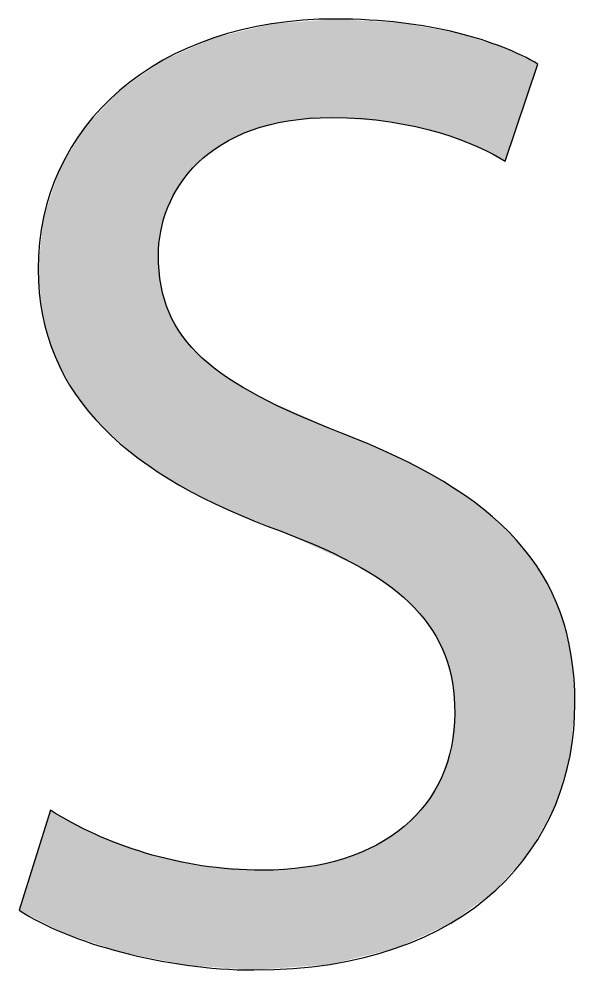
# Model space of a CAD drawing. Extents: x 0 to 360, y -268 to 0.
# Drawn here: x 203.354 to 204.574, y -200.033 to -197.946 of the extents above; entities that cross this region are included whole.
import ezdxf

# ---------------------------------------------------------------- set-up
doc = ezdxf.new("R2010")
doc.units = 0
doc.layers.add('LAYER_1', color=7, linetype='CONTINUOUS')

# ---------------------------------------------------------------- blocks, each defined once
blk = doc.blocks.new('*U349')
at = {"layer": 'LAYER_1', "color": 250}
for points in [[(203.8811, -198.1861), (203.8694, -197.9665), (203.8811, -197.9637)], [(203.8873, -198.1845), (203.8811, -197.9637), (203.8873, -197.9622)], [(203.9084, -198.1791), (203.8873, -197.9622), (203.9084, -197.9571)], [(203.9293, -198.1737), (203.9084, -197.9571), (203.9293, -197.9555)], [(203.9448, -198.1698), (203.9293, -197.9555), (203.9448, -197.9543)], [(203.9822, -198.1669), (203.9448, -197.9543), (203.9822, -197.9515)], [(204.0366, -198.1627), (203.9822, -197.9515), (204.0366, -197.9474)], [(204.0403, -198.1624), (204.0366, -197.9474), (204.0403, -197.9471)], [(204.0492, -198.1631), (204.0403, -197.9471), (204.0492, -197.9464)], [(204.0403, -198.1624), (204.0403, -197.9471), (204.0492, -198.1631)], [(204.0492, -198.1631), (204.0492, -197.9464), (204.0616, -198.164)], [(204.0616, -198.164), (204.0616, -197.9471), (204.0662, -198.1643)], [(204.0662, -198.1643), (204.0662, -197.9474), (204.104, -198.1671)], [(204.104, -198.1671), (204.104, -197.9496), (204.1386, -198.1697)], [(204.1386, -198.1697), (204.1386, -197.9516), (204.1683, -198.1719)], [(204.1683, -198.1719), (204.1683, -197.9533), (204.1698, -198.1722)], [(204.1698, -198.1722), (204.1698, -197.9534), (204.1807, -198.1746)], [(204.1807, -198.1746), (204.1807, -197.954), (204.1818, -198.1749)], [(204.1818, -198.1749), (204.1818, -197.9541), (204.1924, -198.1772)], [(204.1924, -198.1772), (204.1924, -197.9547), (204.1991, -198.1787)], [(204.1991, -198.1787), (204.1991, -197.9559), (204.2222, -198.1838)], [(204.2222, -198.1838), (204.2222, -197.96), (204.247, -198.1893)], [(204.247, -198.1893), (204.247, -197.9645), (204.2617, -198.1925)], [(203.7988, -198.2218), (203.7815, -197.9879), (203.7988, -197.9837)], [(203.8119, -198.2155), (203.7988, -197.9837), (203.8119, -197.9805)], [(203.8646, -198.1903), (203.8119, -197.9805), (203.8646, -197.9677)], [(203.8119, -198.2155), (203.8119, -197.9805), (203.8119, -197.9805)], [(203.8694, -198.1891), (203.8646, -197.9677), (203.8694, -197.9665)], [(204.2617, -198.1925), (204.2617, -197.9671), (204.276, -198.1957)], [(204.276, -198.1957), (204.276, -197.9697), (204.2818, -198.1978)], [(204.2818, -198.1978), (204.2818, -197.9708), (204.2859, -198.1993)], [(204.2859, -198.1993), (204.2859, -197.9715), (204.2892, -198.2005)], [(204.2892, -198.2005), (204.2892, -197.9721), (204.3019, -198.2052)], [(204.3019, -198.2052), (204.3019, -197.9744), (204.3031, -198.2056)], [(204.3031, -198.2056), (204.3031, -197.9746), (204.3052, -198.2064)], [(204.3052, -198.2064), (204.3052, -197.975), (204.3104, -198.2083)], [(204.3104, -198.2083), (204.3104, -197.9759), (204.315, -198.21)], [(204.315, -198.21), (204.315, -197.9767), (204.3611, -198.2268)], [(203.7467, -198.262), (203.7221, -198.014), (203.7467, -198.0032)], [(203.7553, -198.2553), (203.7467, -198.0032), (203.7553, -197.9994)], [(203.7561, -198.2547), (203.7553, -197.9994), (203.7561, -197.999)], [(203.7815, -198.2352), (203.7561, -197.999), (203.7815, -197.9879)], [(204.3611, -198.2268), (204.3611, -197.9912), (204.374, -198.2335)], [(204.374, -198.2335), (204.374, -197.9952), (204.4006, -198.2474)], [(204.4006, -198.2474), (204.4006, -198.0036), (204.4157, -198.2553)], [(203.7071, -198.3096), (203.6834, -198.0311), (203.7071, -198.0207)], [(203.7076, -198.3086), (203.7071, -198.0207), (203.7076, -198.0204)], [(203.7134, -198.3017), (203.7076, -198.0204), (203.7134, -198.0179)], [(203.7221, -198.2913), (203.7134, -198.0179), (203.7221, -198.014)], [(204.4157, -198.2553), (204.4157, -198.0083), (204.4213, -198.2582)], [(203.6599, -198.9389), (203.6316, -198.0637), (203.6599, -198.044)], [(203.665, -198.4123), (203.6599, -198.044), (203.665, -198.0405)], [(203.6657, -198.4097), (203.665, -198.0405), (203.6657, -198.0399)], [(203.67, -198.3955), (203.6657, -198.0399), (203.67, -198.037)], [(203.6806, -198.3595), (203.67, -198.037), (203.6806, -198.0323)], [(203.6834, -198.3541), (203.6806, -198.0323), (203.6834, -198.0311)], [(203.6316, -198.9204), (203.6159, -198.0746), (203.6316, -198.0637)], [(203.6316, -198.9204), (203.6316, -198.0637), (203.6599, -198.9389)], [(203.6159, -198.9101), (203.5794, -198.0999), (203.6159, -198.0746)], [(203.6159, -198.9101), (203.6159, -198.0746), (203.6316, -198.9204)], [(203.5753, -198.875), (203.5392, -198.1409), (203.5753, -198.1027)], [(203.5794, -198.8785), (203.5753, -198.1027), (203.5794, -198.0999)], [(203.5753, -198.875), (203.5753, -198.1027), (203.5794, -198.8785)], [(203.5794, -198.8785), (203.5794, -198.0999), (203.6159, -198.9101)], [(203.5392, -198.8436), (203.5196, -198.1616), (203.5392, -198.1409)], [(203.5392, -198.8436), (203.5392, -198.1409), (203.5753, -198.875)], [(203.5196, -198.8199), (203.4991, -198.1832), (203.5196, -198.1616)], [(203.5196, -198.8199), (203.5196, -198.1616), (203.5392, -198.8436)], [(203.4991, -198.7952), (203.4779, -198.2184), (203.4991, -198.1832)], [(203.4991, -198.7952), (203.4991, -198.1832), (203.5196, -198.8199)], [(203.4779, -198.7695), (203.4528, -198.26), (203.4779, -198.2184)], [(203.4779, -198.7695), (203.4779, -198.2184), (203.4991, -198.7952)], [(203.4429, -198.7051), (203.433, -198.3061), (203.4429, -198.2766)], [(203.4528, -198.7235), (203.4429, -198.2766), (203.4528, -198.26)], [(203.4429, -198.7051), (203.4429, -198.2766), (203.4528, -198.7235)], [(203.4528, -198.7235), (203.4528, -198.26), (203.4779, -198.7695)], [(203.433, -198.6871), (203.4229, -198.3365), (203.433, -198.3061)], [(203.433, -198.6871), (203.433, -198.3061), (203.4429, -198.7051)], [(203.4229, -198.6536), (203.408, -198.3812), (203.4229, -198.3365)], [(203.4229, -198.6536), (203.4229, -198.3365), (203.433, -198.6871)], [(203.408, -198.6043), (203.4054, -198.4055), (203.408, -198.3812)], [(203.408, -198.6043), (203.408, -198.3812), (203.4229, -198.6536)], [(203.4054, -198.5959), (203.396, -198.4952), (203.4054, -198.4055)], [(203.4054, -198.5959), (203.4054, -198.4055), (203.408, -198.6043)], [(203.6599, -198.9389), (203.6599, -198.4649), (203.665, -198.9422)], [(203.665, -198.9422), (203.665, -198.5226), (203.6657, -198.9427)], [(203.6657, -198.9427), (203.6657, -198.5315), (203.67, -198.9455)], [(203.67, -198.9455), (203.67, -198.5455), (203.6806, -198.9524)], [(203.6806, -198.9524), (203.6806, -198.5809), (203.6834, -198.9543)], [(203.6834, -198.9543), (203.6834, -198.5904), (203.7071, -198.9697)], [(203.7071, -198.9697), (203.7071, -198.6317), (203.7076, -198.97)], [(203.7076, -198.97), (203.7076, -198.6326), (203.7134, -198.9729)], [(203.7134, -198.9729), (203.7134, -198.6429), (203.7221, -198.9773)], [(203.7221, -198.9773), (203.7221, -198.6525), (203.7467, -198.9899)], [(203.7467, -198.9899), (203.7467, -198.6798), (203.7553, -198.9942)], [(203.7553, -198.9942), (203.7553, -198.6894), (203.7561, -198.9946)], [(203.7561, -198.9946), (203.7561, -198.6902), (203.7815, -199.0075)], [(203.7815, -199.0075), (203.7815, -198.71), (203.7988, -199.0163)], [(203.7988, -199.0163), (203.7988, -198.7236), (203.8119, -199.023)], [(203.8119, -199.023), (203.8119, -198.7338), (203.8119, -199.023)], [(203.8119, -199.023), (203.8119, -198.7338), (203.8646, -199.0443)], [(203.8646, -199.0443), (203.8646, -198.7651), (203.8694, -199.0463)], [(203.8694, -199.0463), (203.8694, -198.7679), (203.8811, -199.051)], [(203.8811, -199.051), (203.8811, -198.7749), (203.8873, -199.0535)], [(203.8873, -199.0535), (203.8873, -198.7776), (203.9084, -199.0621)], [(203.9084, -199.0621), (203.9084, -198.787), (203.9293, -199.0705)], [(203.9293, -199.0705), (203.9293, -198.7963), (203.9448, -199.0775)], [(203.9448, -199.0775), (203.9448, -198.8031), (203.9822, -199.0945)], [(203.9822, -199.0945), (203.9822, -198.8197), (204.0366, -199.1192)], [(204.0366, -199.1192), (204.0366, -198.8438), (204.0403, -199.1208)], [(204.0403, -199.1208), (204.0403, -198.8454), (204.0492, -199.1249)], [(204.0492, -199.1249), (204.0492, -198.8494), (204.0616, -199.1305)], [(204.0616, -199.1305), (204.0616, -198.8549), (204.0662, -199.1326)], [(204.0662, -199.1326), (204.0662, -198.8568), (204.104, -199.1497)], [(204.104, -199.1497), (204.104, -198.8729), (204.1386, -199.1723)], [(204.1386, -199.1723), (204.1386, -198.8877), (204.1683, -199.1916)], [(204.1683, -199.1916), (204.1683, -198.9004), (204.1698, -199.1925)], [(204.1698, -199.1925), (204.1698, -198.901), (204.1807, -199.2021)], [(204.1807, -199.2021), (204.1807, -198.9056), (204.1818, -199.203)], [(204.1818, -199.203), (204.1818, -198.9061), (204.1924, -199.2124)], [(204.1924, -199.2124), (204.1924, -198.9118), (204.1991, -199.2182)], [(204.1991, -199.2182), (204.1991, -198.9153), (204.2222, -199.2385)], [(204.2222, -199.2385), (204.2222, -198.9276), (204.247, -199.2698)], [(204.247, -199.2698), (204.247, -198.9408), (204.2617, -199.2884)], [(204.2617, -199.2884), (204.2617, -198.9487), (204.276, -199.3167)], [(204.276, -199.3167), (204.276, -198.9563), (204.2818, -199.3284)], [(204.2818, -199.3284), (204.2818, -198.9594), (204.2859, -199.3364)], [(204.2859, -199.3364), (204.2859, -198.9616), (204.2892, -199.343)], [(204.2892, -199.343), (204.2892, -198.9639), (204.3019, -199.3909)], [(204.3019, -199.3909), (204.3019, -198.9727), (204.3031, -199.3955)], [(204.3031, -199.3955), (204.3031, -198.9735), (204.3052, -199.4031)], [(204.3052, -199.4031), (204.3052, -198.9749), (204.3104, -199.4695)], [(204.3104, -199.9241), (204.3052, -199.5222), (204.3104, -199.4695)], [(204.3052, -199.9279), (204.3031, -199.5429), (204.3052, -199.5222)], [(204.3019, -199.9303), (204.2892, -199.5865), (204.3019, -199.5466)], [(204.3031, -199.9294), (204.3019, -199.5466), (204.3031, -199.5429)], [(204.2892, -199.9361), (204.2859, -199.5968), (204.2892, -199.5865)], [(204.2818, -199.9395), (204.276, -199.6193), (204.2818, -199.6094)], [(204.2859, -199.9376), (204.2818, -199.6094), (204.2859, -199.5968)], [(204.276, -199.9421), (204.2617, -199.6433), (204.276, -199.6193)], [(204.2617, -199.9486), (204.247, -199.6682), (204.2617, -199.6433)], [(204.247, -199.9554), (204.2222, -199.6942), (204.247, -199.6682)], [(203.4229, -199.9369), (203.408, -199.7298), (203.4229, -199.6824)], [(203.4229, -199.9369), (203.4229, -199.6824), (203.433, -199.9421)], [(203.433, -199.9421), (203.433, -199.6879), (203.4429, -199.9472)], [(203.4429, -199.9472), (203.4429, -199.6932), (203.4528, -199.9523)], [(204.2222, -199.9667), (204.1991, -199.7184), (204.2222, -199.6942)], [(203.4528, -199.9523), (203.4528, -199.6986), (203.4779, -199.9606)], [(203.4779, -199.9606), (203.4779, -199.7122), (203.4991, -199.9676)], [(203.4054, -199.9279), (203.396, -199.7678), (203.4054, -199.7379)], [(203.408, -199.9292), (203.4054, -199.7379), (203.408, -199.7298)], [(203.4054, -199.9279), (203.4054, -199.7379), (203.408, -199.9292)], [(203.408, -199.9292), (203.408, -199.7298), (203.4229, -199.9369)], [(203.4991, -199.9676), (203.4991, -199.7236), (203.5196, -199.9744)], [(203.5196, -199.9744), (203.5196, -199.7347), (203.5392, -199.9809)], [(204.1698, -199.9882), (204.1683, -199.7391), (204.1698, -199.7381)], [(204.1807, -199.9856), (204.1698, -199.7381), (204.1807, -199.7308)], [(204.1818, -199.9851), (204.1807, -199.7308), (204.1818, -199.73)], [(204.1924, -199.9803), (204.1818, -199.73), (204.1924, -199.7229)], [(204.1991, -199.9772), (204.1924, -199.7229), (204.1991, -199.7184)], [(203.5392, -199.9809), (203.5392, -199.742), (203.5753, -199.9928)], [(203.5753, -199.9928), (203.5753, -199.7555), (203.5794, -199.9942)], [(203.5794, -199.9942), (203.5794, -199.757), (203.6159, -200.0014)], [(204.1386, -199.9958), (204.104, -199.7734), (204.1386, -199.759)], [(204.1683, -199.9886), (204.1386, -199.759), (204.1683, -199.7391)], [(203.396, -199.9231), (203.354, -199.9015), (203.396, -199.7678)], [(203.396, -199.9231), (203.396, -199.7678), (203.4054, -199.9279)], [(203.6159, -200.0014), (203.6159, -199.7706), (203.6316, -200.0046)], [(203.6316, -200.0046), (203.6316, -199.7765), (203.6599, -200.0102)], [(204.104, -200.0043), (204.0662, -199.7891), (204.104, -199.7734)], [(203.6599, -200.0102), (203.6599, -199.7829), (203.665, -200.0112)], [(203.665, -200.0112), (203.665, -199.784), (203.6657, -200.0114)], [(203.6657, -200.0114), (203.6657, -199.7842), (203.67, -200.0122)], [(203.67, -200.0122), (203.67, -199.7851), (203.6806, -200.0143)], [(203.6806, -200.0143), (203.6806, -199.7875), (203.6834, -200.0149)], [(203.6834, -200.0149), (203.6834, -199.7882), (203.7071, -200.0196)], [(203.7071, -200.0196), (203.7071, -199.7934), (203.7076, -200.0197)], [(203.7076, -200.0197), (203.7076, -199.7936), (203.7134, -200.0209)], [(203.7134, -200.0209), (203.7134, -199.7949), (203.7221, -200.0226)], [(203.7221, -200.0226), (203.7221, -199.7968), (203.7467, -200.0244)], [(204.0366, -200.0208), (203.9822, -199.8079), (204.0366, -199.7957)], [(204.0403, -200.0199), (204.0366, -199.7957), (204.0403, -199.7949)], [(204.0492, -200.0177), (204.0403, -199.7949), (204.0492, -199.7929)], [(204.0616, -200.0146), (204.0492, -199.7929), (204.0616, -199.7901)], [(204.0662, -200.0135), (204.0616, -199.7901), (204.0662, -199.7891)], [(203.7467, -200.0244), (203.7467, -199.8023), (203.7553, -200.025)], [(203.7553, -200.025), (203.7553, -199.8043), (203.7561, -200.025)], [(203.7561, -200.025), (203.7561, -199.8043), (203.7815, -200.0268)], [(203.7815, -200.0268), (203.7815, -199.8063), (203.7988, -200.0281)], [(203.7988, -200.0281), (203.7988, -199.8076), (203.8119, -200.029)], [(203.8119, -200.029), (203.8119, -199.8086), (203.8119, -200.029)], [(203.8119, -200.029), (203.8119, -199.8086), (203.8646, -200.0328)], [(203.8646, -200.0328), (203.8646, -199.8126), (203.8694, -200.0331)], [(203.9084, -200.0302), (203.8873, -199.8143), (203.9084, -199.8129)], [(203.9293, -200.0287), (203.9084, -199.8129), (203.9293, -199.8115)], [(203.9448, -200.0275), (203.9293, -199.8115), (203.9448, -199.8104)], [(203.9822, -200.0248), (203.9448, -199.8104), (203.9822, -199.8079)]]:
    blk.add_solid(points, dxfattribs=at)
at = {"layer": 'LAYER_1', "color": 250, "extrusion": (0, 0, -1)}
for points in [[(-203.8811, -198.1861), (-203.8811, -197.9637), (-203.8873, -198.1845)], [(-203.8873, -198.1845), (-203.8873, -197.9622), (-203.9084, -198.1791)], [(-203.9084, -198.1791), (-203.9084, -197.9571), (-203.9293, -198.1737)], [(-203.9293, -198.1737), (-203.9293, -197.9555), (-203.9448, -198.1698)], [(-203.9448, -198.1698), (-203.9448, -197.9543), (-203.9822, -198.1669)], [(-203.9822, -198.1669), (-203.9822, -197.9515), (-204.0366, -198.1627)], [(-204.0366, -198.1627), (-204.0366, -197.9474), (-204.0403, -198.1624)], [(-204.0616, -198.164), (-204.0492, -197.9464), (-204.0616, -197.9471)], [(-204.0662, -198.1643), (-204.0616, -197.9471), (-204.0662, -197.9474)], [(-204.104, -198.1671), (-204.0662, -197.9474), (-204.104, -197.9496)], [(-204.1386, -198.1697), (-204.104, -197.9496), (-204.1386, -197.9516)], [(-204.1683, -198.1719), (-204.1386, -197.9516), (-204.1683, -197.9533)], [(-204.1698, -198.1722), (-204.1683, -197.9533), (-204.1698, -197.9534)], [(-204.1807, -198.1746), (-204.1698, -197.9534), (-204.1807, -197.954)], [(-204.1818, -198.1749), (-204.1807, -197.954), (-204.1818, -197.9541)], [(-204.1924, -198.1772), (-204.1818, -197.9541), (-204.1924, -197.9547)], [(-204.1991, -198.1787), (-204.1924, -197.9547), (-204.1991, -197.9559)], [(-204.2222, -198.1838), (-204.1991, -197.9559), (-204.2222, -197.96)], [(-204.247, -198.1893), (-204.2222, -197.96), (-204.247, -197.9645)], [(-204.2617, -198.1925), (-204.247, -197.9645), (-204.2617, -197.9671)], [(-203.7988, -198.2218), (-203.7988, -197.9837), (-203.8119, -198.2155)], [(-203.8119, -198.2155), (-203.8119, -197.9805), (-203.8119, -198.2155)], [(-203.8119, -198.2155), (-203.8119, -197.9805), (-203.8646, -198.1903)], [(-203.8646, -198.1903), (-203.8646, -197.9677), (-203.8694, -198.1891)], [(-203.8694, -198.1891), (-203.8694, -197.9665), (-203.8811, -198.1861)], [(-204.276, -198.1957), (-204.2617, -197.9671), (-204.276, -197.9697)], [(-204.2818, -198.1978), (-204.276, -197.9697), (-204.2818, -197.9708)], [(-204.2859, -198.1993), (-204.2818, -197.9708), (-204.2859, -197.9715)], [(-204.2892, -198.2005), (-204.2859, -197.9715), (-204.2892, -197.9721)], [(-204.3019, -198.2052), (-204.2892, -197.9721), (-204.3019, -197.9744)], [(-204.3031, -198.2056), (-204.3019, -197.9744), (-204.3031, -197.9746)], [(-204.3052, -198.2064), (-204.3031, -197.9746), (-204.3052, -197.975)], [(-204.3104, -198.2083), (-204.3052, -197.975), (-204.3104, -197.9759)], [(-204.315, -198.21), (-204.3104, -197.9759), (-204.315, -197.9767)], [(-204.3611, -198.2268), (-204.315, -197.9767), (-204.3611, -197.9912)], [(-203.7467, -198.262), (-203.7467, -198.0032), (-203.7553, -198.2553)], [(-203.7553, -198.2553), (-203.7553, -197.9994), (-203.7561, -198.2547)], [(-203.7561, -198.2547), (-203.7561, -197.999), (-203.7815, -198.2352)], [(-203.7815, -198.2352), (-203.7815, -197.9879), (-203.7988, -198.2218)], [(-204.374, -198.2335), (-204.3611, -197.9912), (-204.374, -197.9952)], [(-204.4006, -198.2474), (-204.374, -197.9952), (-204.4006, -198.0036)], [(-204.4157, -198.2553), (-204.4006, -198.0036), (-204.4157, -198.0083)], [(-203.7071, -198.3096), (-203.7071, -198.0207), (-203.7076, -198.3086)], [(-203.7076, -198.3086), (-203.7076, -198.0204), (-203.7134, -198.3017)], [(-203.7134, -198.3017), (-203.7134, -198.0179), (-203.7221, -198.2913)], [(-203.7221, -198.2913), (-203.7221, -198.014), (-203.7467, -198.262)], [(-204.4213, -198.2582), (-204.4157, -198.0083), (-204.4213, -198.011)], [(-204.4213, -198.2582), (-204.4213, -198.011), (-204.4461, -198.1845)], [(-204.4461, -198.1845), (-204.4213, -198.011), (-204.4461, -198.0229)], [(-204.4461, -198.1845), (-204.4461, -198.0229), (-204.4769, -198.0928)], [(-204.4769, -198.0928), (-204.4461, -198.0229), (-204.4769, -198.0376)], [(-203.6599, -198.4649), (-203.6599, -198.044), (-203.665, -198.4123)], [(-203.665, -198.4123), (-203.665, -198.0405), (-203.6657, -198.4097)], [(-203.6657, -198.4097), (-203.6657, -198.0399), (-203.67, -198.3955)], [(-203.67, -198.3955), (-203.67, -198.037), (-203.6806, -198.3595)], [(-203.6806, -198.3595), (-203.6806, -198.0323), (-203.6834, -198.3541)], [(-203.6834, -198.3541), (-203.6834, -198.0311), (-203.7071, -198.3096)], [(-204.4769, -198.0928), (-204.4769, -198.0376), (-204.4929, -198.0453)], [(-203.665, -198.9422), (-203.6599, -198.4649), (-203.665, -198.5226)], [(-203.6657, -198.9427), (-203.665, -198.5226), (-203.6657, -198.5315)], [(-203.67, -198.9455), (-203.6657, -198.5315), (-203.67, -198.5455)], [(-203.6806, -198.9524), (-203.67, -198.5455), (-203.6806, -198.5809)], [(-203.6834, -198.9543), (-203.6806, -198.5809), (-203.6834, -198.5904)], [(-203.7071, -198.9697), (-203.6834, -198.5904), (-203.7071, -198.6317)], [(-203.7076, -198.97), (-203.7071, -198.6317), (-203.7076, -198.6326)], [(-203.7134, -198.9729), (-203.7076, -198.6326), (-203.7134, -198.6429)], [(-203.7221, -198.9773), (-203.7134, -198.6429), (-203.7221, -198.6525)], [(-203.7467, -198.9899), (-203.7221, -198.6525), (-203.7467, -198.6798)], [(-203.7553, -198.9942), (-203.7467, -198.6798), (-203.7553, -198.6894)], [(-203.7561, -198.9946), (-203.7553, -198.6894), (-203.7561, -198.6902)], [(-203.7815, -199.0075), (-203.7561, -198.6902), (-203.7815, -198.71)], [(-203.7988, -199.0163), (-203.7815, -198.71), (-203.7988, -198.7236)], [(-203.8119, -199.023), (-203.7988, -198.7236), (-203.8119, -198.7338)], [(-203.8119, -199.023), (-203.8119, -198.7338), (-203.8119, -198.7338)], [(-203.8646, -199.0443), (-203.8119, -198.7338), (-203.8646, -198.7651)], [(-203.8694, -199.0463), (-203.8646, -198.7651), (-203.8694, -198.7679)], [(-203.8811, -199.051), (-203.8694, -198.7679), (-203.8811, -198.7749)], [(-203.8873, -199.0535), (-203.8811, -198.7749), (-203.8873, -198.7776)], [(-203.9084, -199.0621), (-203.8873, -198.7776), (-203.9084, -198.787)], [(-203.9293, -199.0705), (-203.9084, -198.787), (-203.9293, -198.7963)], [(-203.9448, -199.0775), (-203.9293, -198.7963), (-203.9448, -198.8031)], [(-203.9822, -199.0945), (-203.9448, -198.8031), (-203.9822, -198.8197)], [(-204.0366, -199.1192), (-203.9822, -198.8197), (-204.0366, -198.8438)], [(-204.0403, -199.1208), (-204.0366, -198.8438), (-204.0403, -198.8454)], [(-204.0492, -199.1249), (-204.0403, -198.8454), (-204.0492, -198.8494)], [(-204.0616, -199.1305), (-204.0492, -198.8494), (-204.0616, -198.8549)], [(-204.0662, -199.1326), (-204.0616, -198.8549), (-204.0662, -198.8568)], [(-204.104, -199.1497), (-204.0662, -198.8568), (-204.104, -198.8729)], [(-204.1386, -199.1723), (-204.104, -198.8729), (-204.1386, -198.8877)], [(-204.1683, -199.1916), (-204.1386, -198.8877), (-204.1683, -198.9004)], [(-204.1698, -199.1925), (-204.1683, -198.9004), (-204.1698, -198.901)], [(-204.1807, -199.2021), (-204.1698, -198.901), (-204.1807, -198.9056)], [(-204.1818, -199.203), (-204.1807, -198.9056), (-204.1818, -198.9061)], [(-204.1924, -199.2124), (-204.1818, -198.9061), (-204.1924, -198.9118)], [(-204.1991, -199.2182), (-204.1924, -198.9118), (-204.1991, -198.9153)], [(-204.2222, -199.2385), (-204.1991, -198.9153), (-204.2222, -198.9276)], [(-204.247, -199.2698), (-204.2222, -198.9276), (-204.247, -198.9408)], [(-204.2617, -199.2884), (-204.247, -198.9408), (-204.2617, -198.9487)], [(-204.276, -199.3167), (-204.2617, -198.9487), (-204.276, -198.9563)], [(-204.2818, -199.3284), (-204.276, -198.9563), (-204.2818, -198.9594)], [(-204.2859, -199.3364), (-204.2818, -198.9594), (-204.2859, -198.9616)], [(-204.2892, -199.343), (-204.2859, -198.9616), (-204.2892, -198.9639)], [(-204.3019, -199.3909), (-204.2892, -198.9639), (-204.3019, -198.9727)], [(-204.3031, -199.3955), (-204.3019, -198.9727), (-204.3031, -198.9735)], [(-204.3052, -199.4031), (-204.3031, -198.9735), (-204.3052, -198.9749)], [(-204.3104, -199.4695), (-204.3052, -198.9749), (-204.3104, -198.9785)], [(-204.3104, -199.9241), (-204.3104, -198.9785), (-204.315, -199.9207)], [(-204.315, -199.9207), (-204.3104, -198.9785), (-204.315, -198.9817)], [(-204.315, -199.9207), (-204.315, -198.9817), (-204.3611, -199.8868)], [(-204.3611, -199.8868), (-204.315, -198.9817), (-204.3611, -199.0135)], [(-204.3611, -199.8868), (-204.3611, -199.0135), (-204.374, -199.8773)], [(-204.374, -199.8773), (-204.3611, -199.0135), (-204.374, -199.0225)], [(-204.374, -199.8773), (-204.374, -199.0225), (-204.4006, -199.8577)], [(-204.4006, -199.8577), (-204.374, -199.0225), (-204.4006, -199.0474)], [(-204.4006, -199.8577), (-204.4006, -199.0474), (-204.4157, -199.8405)], [(-204.4157, -199.8405), (-204.4006, -199.0474), (-204.4157, -199.0614)], [(-204.4157, -199.8405), (-204.4157, -199.0614), (-204.4213, -199.8341)], [(-204.4213, -199.8341), (-204.4157, -199.0614), (-204.4213, -199.0667)], [(-204.4213, -199.8341), (-204.4213, -199.0667), (-204.4461, -199.8057)], [(-204.4461, -199.8057), (-204.4213, -199.0667), (-204.4461, -199.0899)], [(-204.4461, -199.8057), (-204.4461, -199.0899), (-204.4769, -199.7705)], [(-204.4769, -199.7705), (-204.4461, -199.0899), (-204.4769, -199.1313)], [(-204.4769, -199.7705), (-204.4769, -199.1313), (-204.4929, -199.7412)], [(-204.4929, -199.7412), (-204.4769, -199.1313), (-204.4929, -199.1527)], [(-204.4929, -199.7412), (-204.4929, -199.1527), (-204.5022, -199.7244)], [(-204.5022, -199.7244), (-204.4929, -199.1527), (-204.5022, -199.1651)], [(-204.5022, -199.7244), (-204.5022, -199.1651), (-204.5312, -199.6713)], [(-204.5312, -199.6713), (-204.5022, -199.1651), (-204.5312, -199.226)], [(-204.5312, -199.6713), (-204.5312, -199.226), (-204.5422, -199.6344)], [(-204.5422, -199.6344), (-204.5312, -199.226), (-204.5422, -199.2491)], [(-204.5422, -199.6344), (-204.5422, -199.2491), (-204.5635, -199.5631)], [(-204.5635, -199.5631), (-204.5422, -199.2491), (-204.5635, -199.3326)], [(-204.5635, -199.5631), (-204.5635, -199.3326), (-204.5662, -199.534)], [(-204.5662, -199.534), (-204.5635, -199.3326), (-204.5662, -199.3432)], [(-204.5662, -199.534), (-204.5662, -199.3432), (-204.5742, -199.4485)], [(-204.3052, -199.9279), (-204.3052, -199.5222), (-204.3104, -199.9241)], [(-204.3019, -199.9303), (-204.3019, -199.5466), (-204.3031, -199.9294)], [(-204.3031, -199.9294), (-204.3031, -199.5429), (-204.3052, -199.9279)], [(-204.2892, -199.9361), (-204.2892, -199.5865), (-204.3019, -199.9303)], [(-204.2818, -199.9395), (-204.2818, -199.6094), (-204.2859, -199.9376)], [(-204.2859, -199.9376), (-204.2859, -199.5968), (-204.2892, -199.9361)], [(-204.276, -199.9421), (-204.276, -199.6193), (-204.2818, -199.9395)], [(-204.2617, -199.9486), (-204.2617, -199.6433), (-204.276, -199.9421)], [(-204.247, -199.9554), (-204.247, -199.6682), (-204.2617, -199.9486)], [(-203.433, -199.9421), (-203.4229, -199.6824), (-203.433, -199.6879)], [(-203.4429, -199.9472), (-203.433, -199.6879), (-203.4429, -199.6932)], [(-203.4528, -199.9523), (-203.4429, -199.6932), (-203.4528, -199.6986)], [(-204.2222, -199.9667), (-204.2222, -199.6942), (-204.247, -199.9554)], [(-203.4779, -199.9606), (-203.4528, -199.6986), (-203.4779, -199.7122)], [(-203.4991, -199.9676), (-203.4779, -199.7122), (-203.4991, -199.7236)], [(-203.5196, -199.9744), (-203.4991, -199.7236), (-203.5196, -199.7347)], [(-203.5392, -199.9809), (-203.5196, -199.7347), (-203.5392, -199.742)], [(-204.1698, -199.9882), (-204.1698, -199.7381), (-204.1807, -199.9856)], [(-204.1807, -199.9856), (-204.1807, -199.7308), (-204.1818, -199.9851)], [(-204.1818, -199.9851), (-204.1818, -199.73), (-204.1924, -199.9803)], [(-204.1924, -199.9803), (-204.1924, -199.7229), (-204.1991, -199.9772)], [(-204.1991, -199.9772), (-204.1991, -199.7184), (-204.2222, -199.9667)], [(-203.5753, -199.9928), (-203.5392, -199.742), (-203.5753, -199.7555)], [(-203.5794, -199.9942), (-203.5753, -199.7555), (-203.5794, -199.757)], [(-203.6159, -200.0014), (-203.5794, -199.757), (-203.6159, -199.7706)], [(-204.1386, -199.9958), (-204.1386, -199.759), (-204.1683, -199.9886)], [(-204.1683, -199.9886), (-204.1683, -199.7391), (-204.1698, -199.9882)], [(-203.6316, -200.0046), (-203.6159, -199.7706), (-203.6316, -199.7765)], [(-203.6599, -200.0102), (-203.6316, -199.7765), (-203.6599, -199.7829)], [(-204.104, -200.0043), (-204.104, -199.7734), (-204.1386, -199.9958)], [(-203.665, -200.0112), (-203.6599, -199.7829), (-203.665, -199.784)], [(-203.6657, -200.0114), (-203.665, -199.784), (-203.6657, -199.7842)], [(-203.67, -200.0122), (-203.6657, -199.7842), (-203.67, -199.7851)], [(-203.6806, -200.0143), (-203.67, -199.7851), (-203.6806, -199.7875)], [(-203.6834, -200.0149), (-203.6806, -199.7875), (-203.6834, -199.7882)], [(-203.7071, -200.0196), (-203.6834, -199.7882), (-203.7071, -199.7934)], [(-203.7076, -200.0197), (-203.7071, -199.7934), (-203.7076, -199.7936)], [(-203.7134, -200.0209), (-203.7076, -199.7936), (-203.7134, -199.7949)], [(-203.7221, -200.0226), (-203.7134, -199.7949), (-203.7221, -199.7968)], [(-203.7467, -200.0244), (-203.7221, -199.7968), (-203.7467, -199.8023)], [(-204.0366, -200.0208), (-204.0366, -199.7957), (-204.0403, -200.0199)], [(-204.0403, -200.0199), (-204.0403, -199.7949), (-204.0492, -200.0177)], [(-204.0492, -200.0177), (-204.0492, -199.7929), (-204.0616, -200.0146)], [(-204.0616, -200.0146), (-204.0616, -199.7901), (-204.0662, -200.0135)], [(-204.0662, -200.0135), (-204.0662, -199.7891), (-204.104, -200.0043)], [(-203.7553, -200.025), (-203.7467, -199.8023), (-203.7553, -199.8043)], [(-203.7561, -200.025), (-203.7553, -199.8043), (-203.7561, -199.8043)], [(-203.7815, -200.0268), (-203.7561, -199.8043), (-203.7815, -199.8063)], [(-203.7988, -200.0281), (-203.7815, -199.8063), (-203.7988, -199.8076)], [(-203.8119, -200.029), (-203.7988, -199.8076), (-203.8119, -199.8086)], [(-203.8119, -200.029), (-203.8119, -199.8086), (-203.8119, -199.8086)], [(-203.8646, -200.0328), (-203.8119, -199.8086), (-203.8646, -199.8126)], [(-203.8694, -200.0331), (-203.8646, -199.8126), (-203.8694, -199.813)], [(-203.8694, -200.0331), (-203.8694, -199.813), (-203.8811, -200.0322)], [(-203.8811, -200.0322), (-203.8694, -199.813), (-203.8811, -199.8139)], [(-203.8811, -200.0322), (-203.8811, -199.8139), (-203.8873, -200.0318)], [(-203.8873, -200.0318), (-203.8811, -199.8139), (-203.8873, -199.8143)], [(-203.8873, -200.0318), (-203.8873, -199.8143), (-203.9084, -200.0302)], [(-203.9084, -200.0302), (-203.9084, -199.8129), (-203.9293, -200.0287)], [(-203.9293, -200.0287), (-203.9293, -199.8115), (-203.9448, -200.0275)], [(-203.9448, -200.0275), (-203.9448, -199.8104), (-203.9822, -200.0248)], [(-203.9822, -200.0248), (-203.9822, -199.8079), (-204.0366, -200.0208)]]:
    blk.add_solid(points, dxfattribs=at)
blk = doc.blocks.new('BLOCK_44')
at = {"layer": 'LAYER_1'}
blk.add_open_spline([(203.4229, -199.6824), (203.54, -199.7575), (203.7075, -199.8143), (203.8873, -199.8143), (204.1546, -199.8143), (204.3104, -199.6734), (204.3104, -199.4695), (204.3104, -199.2834), (204.2022, -199.1725), (203.9293, -199.0705), (203.6, -198.9506), (203.396, -198.777), (203.396, -198.4952), (203.396, -198.1803), (203.6565, -197.9464), (204.0492, -197.9464), (204.2532, -197.9464), (204.4061, -197.9943), (204.4929, -198.0453), (204.4929, -198.0453), (204.4213, -198.2582), (204.4213, -198.2582), (204.3586, -198.2193), (204.2235, -198.1624), (204.0403, -198.1624), (203.7647, -198.1624), (203.6599, -198.3271), (203.6599, -198.4649), (203.6599, -198.654), (203.7826, -198.7467), (204.0616, -198.8549), (204.4034, -198.9868), (204.5742, -199.1518), (204.5742, -199.4485), (204.5742, -199.7602), (204.3462, -200.0331), (203.8694, -200.0331), (203.6751, -200.0331), (203.4622, -199.9732), (203.354, -199.9015), (203.354, -199.9015), (203.4229, -199.6824), (203.4229, -199.6824)], degree=3, knots=[0, 0, 0, 0, 1, 1, 1, 2, 2, 2, 3, 3, 3, 4, 4, 4, 5, 5, 5, 6, 6, 6, 7, 7, 7, 8, 8, 8, 9, 9, 9, 10, 10, 10, 11, 11, 11, 12, 12, 12, 13, 13, 13, 14, 14, 14, 14], dxfattribs=at)
at = {"layer": 'LAYER_1', "color": 250}
blk.add_blockref('*U349', (0, 0), dxfattribs=at)
blk = doc.blocks.new('BLOCK_20')
at = {"layer": 'LAYER_1'}
blk.add_blockref('BLOCK_44', (0, 0), dxfattribs=at)
blk = doc.blocks.new('BLOCK_17')
at = {"layer": 'LAYER_1'}
blk.add_blockref('BLOCK_20', (0, 0), dxfattribs=at)

msp = doc.modelspace()

# ---------------------------------------------------------------- block references
at = {"layer": 'LAYER_1'}
msp.add_blockref('BLOCK_17', (0, 0), dxfattribs=at)

doc.saveas('drawing.dxf')
